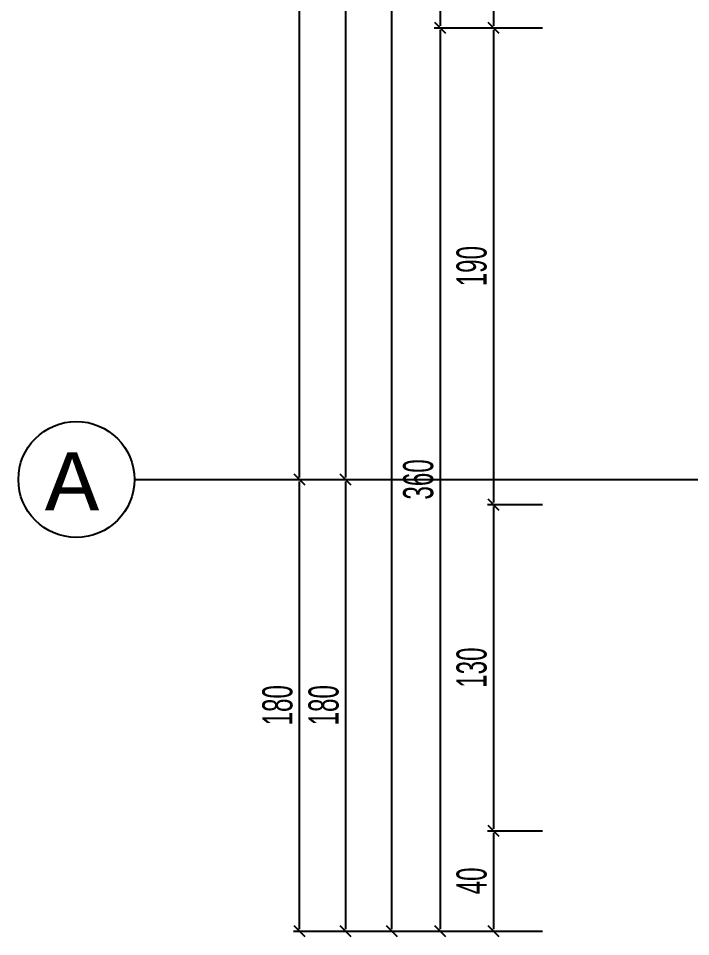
# Model space of a CAD drawing. Header units: inches. Extents: x -7543 to -822, y 102837 to 190349.
# Drawn here: x -831.7079 to -831.6544, y 102836.776 to 102836.8492 of the extents above; entities that cross this region are included whole.
import ezdxf

# ---------------------------------------------------------------- set-up
doc = ezdxf.new("R2010")
doc.units = ezdxf.units.IN
doc.header["$MEASUREMENT"] = 0
doc.linetypes.add('DASHDOTX2', pattern=[2, 1, -0.5, 0, -0.5])
doc.layers.add('AKS', color=1, linetype='Continuous', lineweight=25)
doc.layers.add('ICOL', color=55, linetype='Continuous', lineweight=25)
doc.styles.add('ISIM', font='monos.ttf', dxfattribs={"width": 1.1, "height": 200})
doc.styles.add('OLCU', font='tromand.shx', dxfattribs={"width": 0.6, "height": 12})

# ---------------------------------------------------------------- blocks, each defined once
blk = doc.blocks.new('E')
at = {"layer": 'ICOL'}
for p, q in [((0, -3), (0, 25)), ((-2.83, -2.83), (2.83, 2.83))]:
    blk.add_line(p, q, dxfattribs=at)
blk = doc.blocks.new('D')
at = {"layer": 'ICOL'}
for p, q in [((2.83, 2.83), (-2.83, -2.83)), ((0, 3), (0, -25))]:
    blk.add_line(p, q, dxfattribs=at)

msp = doc.modelspace()

# ---------------------------------------------------------------- linework, layer by layer
at = {"layer": 'AKS', "linetype": 'DASHDOTX2', "ltscale": 10}
msp.add_line((-831.698665, 102836.812431), (-831.328061, 102836.812431), dxfattribs=at)
at = {"layer": 'AKS', "color": 0}
msp.add_circle((-831.703285, 102836.812431), 0.00462, dxfattribs=at)
at = {"layer": 'ICOL'}
for p, q in [((-831.678187, 102837.194275), (-831.678187, 102836.776587)), ((-831.685534, 102837.158275), (-831.685534, 102836.812587)), ((-831.674325, 102836.966275), (-831.674325, 102836.848587)), ((-831.681861, 102836.957275), (-831.681861, 102836.812587)), ((-831.670074, 102836.902275), (-831.670074, 102836.848587)), ((-831.674325, 102836.848275), (-831.674325, 102836.776587)), ((-831.670074, 102836.848275), (-831.670074, 102836.810587)), ((-831.685534, 102836.812275), (-831.685534, 102836.776587)), ((-831.681861, 102836.812275), (-831.681861, 102836.776587)), ((-831.670074, 102836.810275), (-831.670074, 102836.784587)), ((-831.670074, 102836.784275), (-831.670074, 102836.776587))]:
    msp.add_line(p, q, dxfattribs=at)

# ---------------------------------------------------------------- block references
at = {"layer": 'ICOL', "xscale": 0.000155999994603917, "yscale": 0.000155999994603917, "zscale": 0.000155999994603917}
for name, p, rotation in [('D', (-831.674325, 102836.848431), 90), ('E', (-831.674325, 102836.848431), 270), ('D', (-831.670074, 102836.848431), 90), ('E', (-831.670074, 102836.848431), 270), ('E', (-831.685534, 102836.812431), 270), ('D', (-831.685534, 102836.812431), 90), ('D', (-831.681861, 102836.812431), 90), ('E', (-831.681861, 102836.812431), 270), ('D', (-831.670074, 102836.810431), 90), ('E', (-831.670074, 102836.810431), 270), ('D', (-831.670074, 102836.784431), 90), ('E', (-831.670074, 102836.784431), 270), ('E', (-831.685534, 102836.776431), 270), ('E', (-831.681861, 102836.776431), 270), ('E', (-831.678187, 102836.776431), 270), ('E', (-831.674325, 102836.776431), 270), ('E', (-831.670074, 102836.776431), 270)]:
    msp.add_blockref(name, p, dxfattribs=dict(at, rotation=rotation))

# ---------------------------------------------------------------- texts
at = {"layer": 'AKS', "style": 'ISIM', "width": 1.1}
msp.add_text('A', height=0.00462, dxfattribs=at).set_placement((-831.705785, 102836.809979))
at = {"layer": 'ICOL', "char_height": 0.0024, "attachment_point": 5, "rotation": 90, "style": 'OLCU'}
for s, insert in [('\\A1;190', (-831.671802, 102836.829431)), ('\\A1;360', (-831.676053, 102836.812431)), ('\\A1;130', (-831.671802, 102836.797431)), ('\\A1;180', (-831.687262, 102836.794431)), ('\\A1;180', (-831.683589, 102836.794431)), ('\\A1;40', (-831.671802, 102836.780431))]:
    msp.add_mtext(s, dxfattribs=dict(at, insert=insert))

doc.saveas('drawing.dxf')
